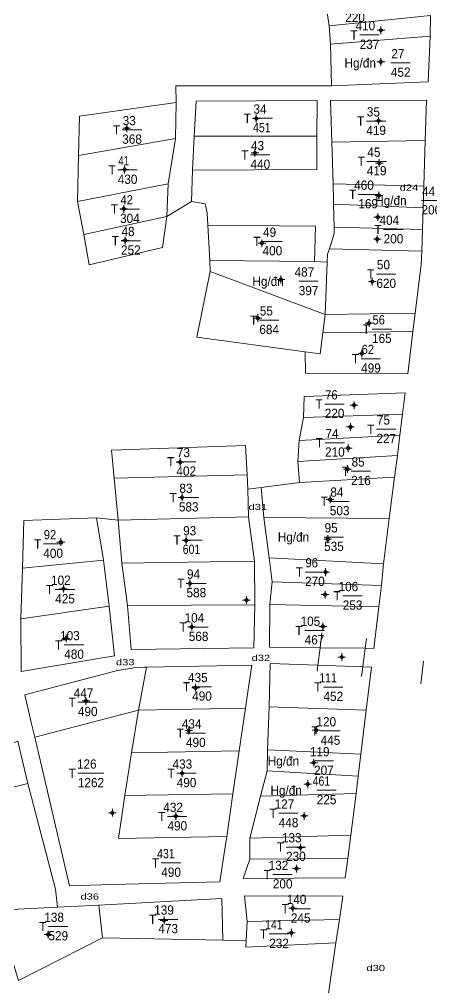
# Model space of a CAD drawing. Header units: metres. Extents: x 399630 to 400794, y 49521 to 50842.
# Drawn here: x 399844 to 399977.5, y 50210.6 to 50524 of the extents above; entities that cross this region are included whole.
import ezdxf
from ezdxf.enums import TextEntityAlignment as Align

# ---------------------------------------------------------------- set-up
doc = ezdxf.new("R2010")
doc.units = ezdxf.units.M
doc.header["$LTSCALE"] = 1.2
for name, color, linetype, lineweight in [('11', 7, 'Continuous', 13), ('15', 7, 'Continuous', 13), ('22', 7, 'Continuous', 13)]:
    doc.layers.add(name, color=color, linetype=linetype, lineweight=lineweight)
doc.layers.add('50', color=7, linetype='Continuous')

msp = doc.modelspace()

# ---------------------------------------------------------------- hatches: boundary and pattern name
at = {"layer": '11'}
for points in [[(399961.285, 50520.447, 1), (399960.985, 50520.447, 1)], [(399961.241, 50510.232, 1), (399960.941, 50510.232, 1)], [(399920.905, 50491.915, 1), (399920.605, 50491.915, 1)], [(399960.44, 50491.193, 1), (399960.14, 50491.193, 1)], [(399878.953, 50488.749, 1), (399878.653, 50488.749, 1)], [(399920.474, 50480.766, 1), (399920.174, 50480.766, 1)], [(399960.74, 50477.483, 1), (399960.44, 50477.483, 1)], [(399878.283, 50475.381, 1), (399877.983, 50475.381, 1)], [(399960.637, 50466.989, 1), (399960.337, 50466.989, 1)], [(399877.991, 50462.666, 1), (399877.691, 50462.666, 1)], [(399960.268, 50459.995, 1), (399959.968, 50459.995, 1)], [(399878.456, 50452.409, 1), (399878.156, 50452.409, 1)], [(399922.732, 50451.546, 1), (399922.432, 50451.546, 1)], [(399960.074, 50452.847, 1), (399959.774, 50452.847, 1)], [(399928.889, 50439.816, 1), (399928.589, 50439.816, 1)], [(399958.475, 50439.128, 1), (399958.175, 50439.128, 1)], [(399921.437, 50427.328, 1), (399921.137, 50427.328, 1)], [(399957.409, 50425.712, 1), (399957.109, 50425.712, 1)], [(399955.1, 50415.853, 1), (399954.8, 50415.853, 1)], [(399952.563, 50399.127, 1), (399952.263, 50399.127, 1)], [(399951.399, 50392.122, 1), (399951.099, 50392.122, 1)], [(399950.665, 50385.223, 1), (399950.365, 50385.223, 1)], [(399896.235, 50380.718, 1), (399895.935, 50380.718, 1)], [(399950.439, 50378.436, 1), (399950.139, 50378.436, 1)], [(399896.862, 50369.271, 1), (399896.562, 50369.271, 1)], [(399944.831, 50368.64, 1), (399944.531, 50368.64, 1)], [(399857.632, 50354.835, 1), (399857.332, 50354.835, 1)], [(399898.211, 50355.376, 1), (399897.911, 50355.376, 1)], [(399944.057, 50355.775, 1), (399943.757, 50355.775, 1)], [(399943.375, 50345.087, 1), (399943.075, 50345.087, 1)], [(399899.44, 50341.422, 1), (399899.14, 50341.422, 1)], [(399858.448, 50339.746, 1), (399858.148, 50339.746, 1)], [(399943.197, 50337.822, 1), (399942.897, 50337.822, 1)], [(399917.714, 50336.031, 1), (399917.414, 50336.031, 1)], [(399899.995, 50327.428, 1), (399899.695, 50327.428, 1)], [(399942.449, 50327.501, 1), (399942.149, 50327.501, 1)], [(399859.339, 50323.681, 1), (399859.039, 50323.681, 1)], [(399948.576, 50317.641, 1), (399948.276, 50317.641, 1)], [(399901.242, 50307.68, 1), (399900.942, 50307.68, 1)], [(399865.759, 50303.433, 1), (399865.459, 50303.433, 1)], [(399899.029, 50293.835, 1), (399898.729, 50293.835, 1)], [(399940.297, 50293.98, 1), (399939.997, 50293.98, 1)], [(399939.5, 50283.437, 1), (399939.2, 50283.437, 1)], [(399896.911, 50279.997, 1), (399896.611, 50279.997, 1)], [(399937.561, 50276.491, 1), (399937.261, 50276.491, 1)], [(399874.318, 50267.23, 1), (399874.018, 50267.23, 1)], [(399894.833, 50266.159, 1), (399894.533, 50266.159, 1)], [(399936.456, 50266.205, 1), (399936.156, 50266.205, 1)], [(399935.241, 50255.943, 1), (399934.941, 50255.943, 1)], [(399933.933, 50249.179, 1), (399933.633, 50249.179, 1)], [(399932.695, 50236.353, 1), (399932.395, 50236.353, 1)], [(399891.031, 50232.415, 1), (399890.731, 50232.415, 1)], [(399932.262, 50228.406, 1), (399931.962, 50228.406, 1)], [(399853.504, 50227.813, 1), (399853.204, 50227.813, 1)]]:
    msp.add_hatch(color=256, dxfattribs=at).paths.add_polyline_path(points)

# ---------------------------------------------------------------- linework, layer by layer
for p, q in [((399960.51, 50520.45), (399959.88, 50520.45)), ((399961.13, 50521.7), (399961.13, 50521.07)), ((399961.13, 50519.82), (399961.13, 50519.2)), ((399962.38, 50520.45), (399961.76, 50520.45)), ((399960.47, 50510.23), (399959.84, 50510.23)), ((399961.09, 50511.48), (399961.09, 50510.86)), ((399962.34, 50510.23), (399961.72, 50510.23)), ((399961.09, 50509.61), (399961.09, 50508.98)), ((399920.13, 50491.92), (399919.51, 50491.92)), ((399920.76, 50493.17), (399920.76, 50492.54)), ((399920.76, 50491.29), (399920.76, 50490.67)), ((399922.01, 50491.92), (399921.38, 50491.92)), ((399960.29, 50492.44), (399960.29, 50491.82)), ((399878.18, 50488.75), (399877.55, 50488.75)), ((399878.8, 50490), (399878.8, 50489.37)), ((399880.05, 50488.75), (399879.43, 50488.75)), ((399959.67, 50491.19), (399959.04, 50491.19)), ((399960.29, 50490.57), (399960.29, 50489.94)), ((399961.54, 50491.19), (399960.92, 50491.19)), ((399878.8, 50488.12), (399878.8, 50487.5)), ((399920.32, 50482.02), (399920.32, 50481.39)), ((399919.7, 50480.77), (399919.07, 50480.77)), ((399920.32, 50480.14), (399920.32, 50479.52)), ((399921.57, 50480.77), (399920.95, 50480.77)), ((399878.13, 50476.63), (399878.13, 50476.01)), ((399959.97, 50477.48), (399959.34, 50477.48)), ((399960.59, 50478.73), (399960.59, 50478.11)), ((399960.59, 50476.86), (399960.59, 50476.23)), ((399961.84, 50477.48), (399961.22, 50477.48)), ((399877.51, 50475.38), (399876.88, 50475.38)), ((399878.13, 50474.76), (399878.13, 50474.13)), ((399879.38, 50475.38), (399878.76, 50475.38)), ((399959.86, 50466.99), (399959.24, 50466.99)), ((399960.49, 50468.24), (399960.49, 50467.61)), ((399960.49, 50466.36), (399960.49, 50465.74)), ((399961.74, 50466.99), (399961.11, 50466.99)), ((399877.84, 50463.92), (399877.84, 50463.29)), ((399877.22, 50462.67), (399876.59, 50462.67)), ((399877.84, 50462.04), (399877.84, 50461.42)), ((399879.09, 50462.67), (399878.47, 50462.67)), ((399959.49, 50460), (399958.87, 50460)), ((399960.12, 50461.25), (399960.12, 50460.62)), ((399961.37, 50460), (399960.74, 50460)), ((399960.12, 50459.37), (399960.12, 50458.75)), ((399959.92, 50454.1), (399959.92, 50453.47)), ((399877.68, 50452.41), (399877.06, 50452.41)), ((399878.31, 50453.66), (399878.31, 50453.03)), ((399878.31, 50451.78), (399878.31, 50451.16)), ((399879.56, 50452.41), (399878.93, 50452.41)), ((399921.96, 50451.55), (399921.33, 50451.55)), ((399922.58, 50452.8), (399922.58, 50452.17)), ((399922.58, 50450.92), (399922.58, 50450.3)), ((399923.83, 50451.55), (399923.21, 50451.55)), ((399959.3, 50452.85), (399958.67, 50452.85)), ((399959.92, 50452.22), (399959.92, 50451.6)), ((399961.17, 50452.85), (399960.55, 50452.85)), ((399928.11, 50439.82), (399927.49, 50439.82)), ((399928.74, 50441.07), (399928.74, 50440.44)), ((399928.74, 50439.19), (399928.74, 50438.57)), ((399929.99, 50439.82), (399929.36, 50439.82)), ((399957.7, 50439.13), (399957.08, 50439.13)), ((399958.33, 50440.38), (399958.33, 50439.75)), ((399958.33, 50438.5), (399958.33, 50437.88)), ((399959.58, 50439.13), (399958.95, 50439.13)), ((399920.66, 50427.33), (399920.04, 50427.33)), ((399921.29, 50428.58), (399921.29, 50427.95)), ((399921.29, 50426.7), (399921.29, 50426.08)), ((399922.54, 50427.33), (399921.91, 50427.33)), ((399956.63, 50425.71), (399956.01, 50425.71)), ((399957.26, 50426.96), (399957.26, 50426.34)), ((399958.51, 50425.71), (399957.88, 50425.71)), ((399957.26, 50425.09), (399957.26, 50424.46)), ((399954.95, 50417.1), (399954.95, 50416.48)), ((399954.33, 50415.85), (399953.7, 50415.85)), ((399954.95, 50415.23), (399954.95, 50414.6)), ((399956.2, 50415.85), (399955.58, 50415.85)), ((399951.79, 50399.13), (399951.16, 50399.13)), ((399952.41, 50400.38), (399952.41, 50399.75)), ((399952.41, 50398.5), (399952.41, 50397.88)), ((399953.66, 50399.13), (399953.04, 50399.13)), ((399950.62, 50392.12), (399950, 50392.12)), ((399951.25, 50393.37), (399951.25, 50392.75)), ((399951.25, 50391.5), (399951.25, 50390.87)), ((399952.5, 50392.12), (399951.87, 50392.12)), ((399949.89, 50385.22), (399949.27, 50385.22)), ((399950.52, 50386.47), (399950.52, 50385.85)), ((399951.77, 50385.22), (399951.14, 50385.22)), ((399896.09, 50381.97), (399896.09, 50381.34)), ((399950.52, 50384.6), (399950.52, 50383.97)), ((399895.46, 50380.72), (399894.84, 50380.72)), ((399896.09, 50380.09), (399896.09, 50379.47)), ((399897.34, 50380.72), (399896.71, 50380.72)), ((399950.29, 50379.69), (399950.29, 50379.06)), ((399949.66, 50378.44), (399949.04, 50378.44)), ((399950.29, 50377.81), (399950.29, 50377.19)), ((399951.54, 50378.44), (399950.91, 50378.44)), ((399896.09, 50369.27), (399895.46, 50369.27)), ((399896.71, 50370.52), (399896.71, 50369.9)), ((399897.96, 50369.27), (399897.34, 50369.27)), ((399944.68, 50369.89), (399944.68, 50369.26)), ((399896.71, 50368.65), (399896.71, 50368.02)), ((399944.06, 50368.64), (399943.43, 50368.64)), ((399944.68, 50368.01), (399944.68, 50367.39)), ((399945.93, 50368.64), (399945.31, 50368.64)), ((399898.06, 50356.63), (399898.06, 50356)), ((399943.91, 50357.02), (399943.91, 50356.4)), ((399856.86, 50354.84), (399856.23, 50354.84)), ((399857.48, 50356.09), (399857.48, 50355.46)), ((399857.48, 50354.21), (399857.48, 50353.59)), ((399858.73, 50354.84), (399858.11, 50354.84)), ((399897.44, 50355.38), (399896.81, 50355.38)), ((399898.06, 50354.75), (399898.06, 50354.13)), ((399899.31, 50355.38), (399898.69, 50355.38)), ((399943.28, 50355.77), (399942.66, 50355.77)), ((399943.91, 50355.15), (399943.91, 50354.52)), ((399945.16, 50355.77), (399944.53, 50355.77)), ((399942.6, 50345.09), (399941.97, 50345.09)), ((399943.22, 50346.34), (399943.22, 50345.71)), ((399943.22, 50344.46), (399943.22, 50343.84)), ((399944.47, 50345.09), (399943.85, 50345.09)), ((399858.3, 50341), (399858.3, 50340.37)), ((399898.67, 50341.42), (399898.04, 50341.42)), ((399899.29, 50342.67), (399899.29, 50342.05)), ((399900.54, 50341.42), (399899.92, 50341.42)), ((399857.67, 50339.75), (399857.05, 50339.75)), ((399858.3, 50339.12), (399858.3, 50338.5)), ((399859.55, 50339.75), (399858.92, 50339.75)), ((399899.29, 50340.8), (399899.29, 50340.17)), ((399942.42, 50337.82), (399941.8, 50337.82)), ((399943.05, 50339.07), (399943.05, 50338.45)), ((399944.3, 50337.82), (399943.67, 50337.82)), ((399916.94, 50336.03), (399916.31, 50336.03)), ((399917.56, 50337.28), (399917.56, 50336.66)), ((399917.56, 50335.41), (399917.56, 50334.78)), ((399918.81, 50336.03), (399918.19, 50336.03)), ((399943.05, 50337.2), (399943.05, 50336.57)), ((399899.85, 50328.68), (399899.85, 50328.05)), ((399942.3, 50328.75), (399942.3, 50328.13)), ((399899.22, 50327.43), (399898.6, 50327.43)), ((399899.85, 50326.8), (399899.85, 50326.18)), ((399901.1, 50327.43), (399900.47, 50327.43)), ((399941.67, 50327.5), (399941.05, 50327.5)), ((399942.3, 50326.88), (399942.3, 50326.25)), ((399943.55, 50327.5), (399942.92, 50327.5)), ((399858.56, 50323.68), (399857.94, 50323.68)), ((399859.19, 50324.93), (399859.19, 50324.31)), ((399859.19, 50323.06), (399859.19, 50322.43)), ((399860.44, 50323.68), (399859.81, 50323.68)), ((399947.8, 50317.64), (399947.18, 50317.64)), ((399948.43, 50318.89), (399948.43, 50318.27)), ((399948.43, 50317.02), (399948.43, 50316.39)), ((399949.68, 50317.64), (399949.05, 50317.64)), ((399900.47, 50307.68), (399899.84, 50307.68)), ((399901.09, 50308.93), (399901.09, 50308.3)), ((399901.09, 50307.05), (399901.09, 50306.43)), ((399902.34, 50307.68), (399901.72, 50307.68)), ((399864.98, 50303.43), (399864.36, 50303.43)), ((399865.61, 50304.68), (399865.61, 50304.06)), ((399866.86, 50303.43), (399866.23, 50303.43)), ((399865.61, 50302.81), (399865.61, 50302.18)), ((399898.88, 50295.08), (399898.88, 50294.46)), ((399939.52, 50293.98), (399938.9, 50293.98)), ((399940.15, 50295.23), (399940.15, 50294.6)), ((399941.4, 50293.98), (399940.77, 50293.98)), ((399898.25, 50293.83), (399897.63, 50293.83)), ((399898.88, 50293.21), (399898.88, 50292.58)), ((399900.13, 50293.83), (399899.5, 50293.83)), ((399940.15, 50293.35), (399940.15, 50292.73)), ((399939.35, 50284.69), (399939.35, 50284.06)), ((399938.73, 50283.44), (399938.1, 50283.44)), ((399939.35, 50282.81), (399939.35, 50282.19)), ((399940.6, 50283.44), (399939.98, 50283.44)), ((399896.14, 50280), (399895.51, 50280)), ((399896.76, 50281.25), (399896.76, 50280.62)), ((399896.76, 50279.37), (399896.76, 50278.75)), ((399898.01, 50280), (399897.39, 50280)), ((399936.79, 50276.49), (399936.16, 50276.49)), ((399937.41, 50277.74), (399937.41, 50277.12)), ((399937.41, 50275.87), (399937.41, 50275.24)), ((399938.66, 50276.49), (399938.04, 50276.49)), ((399873.54, 50267.23), (399872.92, 50267.23)), ((399874.17, 50268.48), (399874.17, 50267.85)), ((399874.17, 50266.6), (399874.17, 50265.98)), ((399875.42, 50267.23), (399874.79, 50267.23)), ((399894.06, 50266.16), (399893.43, 50266.16)), ((399894.68, 50267.41), (399894.68, 50266.78)), ((399895.93, 50266.16), (399895.31, 50266.16)), ((399935.68, 50266.2), (399935.06, 50266.2)), ((399936.31, 50267.45), (399936.31, 50266.83)), ((399937.56, 50266.2), (399936.93, 50266.2)), ((399894.68, 50265.53), (399894.68, 50264.91)), ((399936.31, 50265.58), (399936.31, 50264.95)), ((399935.09, 50257.19), (399935.09, 50256.57)), ((399934.47, 50255.94), (399933.84, 50255.94)), ((399935.09, 50255.32), (399935.09, 50254.69)), ((399936.34, 50255.94), (399935.72, 50255.94)), ((399933.78, 50250.43), (399933.78, 50249.8)), ((399933.16, 50249.18), (399932.53, 50249.18)), ((399933.78, 50248.55), (399933.78, 50247.93)), ((399935.03, 50249.18), (399934.41, 50249.18)), ((399932.55, 50237.6), (399932.55, 50236.98)), ((399931.92, 50236.35), (399931.3, 50236.35)), ((399932.55, 50235.73), (399932.55, 50235.1)), ((399933.8, 50236.35), (399933.17, 50236.35)), ((399890.26, 50232.41), (399889.63, 50232.41)), ((399890.88, 50233.66), (399890.88, 50233.04)), ((399890.88, 50231.79), (399890.88, 50231.16)), ((399892.13, 50232.41), (399891.51, 50232.41)), ((399853.35, 50229.06), (399853.35, 50228.44)), ((399931.49, 50228.41), (399930.86, 50228.41)), ((399932.11, 50229.66), (399932.11, 50229.03)), ((399933.36, 50228.41), (399932.74, 50228.41)), ((399852.73, 50227.81), (399852.1, 50227.81)), ((399853.35, 50227.19), (399853.35, 50226.56)), ((399854.6, 50227.81), (399853.98, 50227.81)), ((399932.11, 50227.78), (399932.11, 50227.16))]:
    msp.add_line(p, q, dxfattribs=at)
for points in [[(399961.13, 50521.07), (399960.51, 50520.45), (399961.13, 50519.82), (399961.76, 50520.45)], [(399961.09, 50510.86), (399960.47, 50510.23), (399961.09, 50509.61), (399961.72, 50510.23)], [(399920.76, 50492.54), (399920.13, 50491.92), (399920.76, 50491.29), (399921.38, 50491.92)], [(399960.29, 50491.82), (399959.67, 50491.19), (399960.29, 50490.57), (399960.92, 50491.19)], [(399878.8, 50489.37), (399878.18, 50488.75), (399878.8, 50488.12), (399879.43, 50488.75)], [(399920.32, 50481.39), (399919.7, 50480.77), (399920.32, 50480.14), (399920.95, 50480.77)], [(399878.13, 50476.01), (399877.51, 50475.38), (399878.13, 50474.76), (399878.76, 50475.38)], [(399960.59, 50478.11), (399959.97, 50477.48), (399960.59, 50476.86), (399961.22, 50477.48)], [(399960.49, 50467.61), (399959.86, 50466.99), (399960.49, 50466.36), (399961.11, 50466.99)], [(399877.84, 50463.29), (399877.22, 50462.67), (399877.84, 50462.04), (399878.47, 50462.67)], [(399960.12, 50460.62), (399959.49, 50460), (399960.12, 50459.37), (399960.74, 50460)], [(399878.31, 50453.03), (399877.68, 50452.41), (399878.31, 50451.78), (399878.93, 50452.41)], [(399922.58, 50452.17), (399921.96, 50451.55), (399922.58, 50450.92), (399923.21, 50451.55)], [(399959.92, 50453.47), (399959.3, 50452.85), (399959.92, 50452.22), (399960.55, 50452.85)], [(399928.74, 50440.44), (399928.11, 50439.82), (399928.74, 50439.19), (399929.36, 50439.82)], [(399958.33, 50439.75), (399957.7, 50439.13), (399958.33, 50438.5), (399958.95, 50439.13)], [(399921.29, 50427.95), (399920.66, 50427.33), (399921.29, 50426.7), (399921.91, 50427.33)], [(399957.26, 50426.34), (399956.63, 50425.71), (399957.26, 50425.09), (399957.88, 50425.71)], [(399954.95, 50416.48), (399954.33, 50415.85), (399954.95, 50415.23), (399955.58, 50415.85)], [(399952.41, 50399.75), (399951.79, 50399.13), (399952.41, 50398.5), (399953.04, 50399.13)], [(399951.25, 50392.75), (399950.62, 50392.12), (399951.25, 50391.5), (399951.87, 50392.12)], [(399950.52, 50385.85), (399949.89, 50385.22), (399950.52, 50384.6), (399951.14, 50385.22)], [(399896.09, 50381.34), (399895.46, 50380.72), (399896.09, 50380.09), (399896.71, 50380.72)], [(399950.29, 50379.06), (399949.66, 50378.44), (399950.29, 50377.81), (399950.91, 50378.44)], [(399896.71, 50369.9), (399896.09, 50369.27), (399896.71, 50368.65), (399897.34, 50369.27)], [(399944.68, 50369.26), (399944.06, 50368.64), (399944.68, 50368.01), (399945.31, 50368.64)], [(399857.48, 50355.46), (399856.86, 50354.84), (399857.48, 50354.21), (399858.11, 50354.84)], [(399898.06, 50356), (399897.44, 50355.38), (399898.06, 50354.75), (399898.69, 50355.38)], [(399943.91, 50356.4), (399943.28, 50355.77), (399943.91, 50355.15), (399944.53, 50355.77)], [(399943.22, 50345.71), (399942.6, 50345.09), (399943.22, 50344.46), (399943.85, 50345.09)], [(399899.29, 50342.05), (399898.67, 50341.42), (399899.29, 50340.8), (399899.92, 50341.42)], [(399858.3, 50340.37), (399857.67, 50339.75), (399858.3, 50339.12), (399858.92, 50339.75)], [(399943.05, 50338.45), (399942.42, 50337.82), (399943.05, 50337.2), (399943.67, 50337.82)], [(399917.56, 50336.66), (399916.94, 50336.03), (399917.56, 50335.41), (399918.19, 50336.03)], [(399899.85, 50328.05), (399899.22, 50327.43), (399899.85, 50326.8), (399900.47, 50327.43)], [(399942.3, 50328.13), (399941.67, 50327.5), (399942.3, 50326.88), (399942.92, 50327.5)], [(399859.19, 50324.31), (399858.56, 50323.68), (399859.19, 50323.06), (399859.81, 50323.68)], [(399948.43, 50318.27), (399947.8, 50317.64), (399948.43, 50317.02), (399949.05, 50317.64)], [(399901.09, 50308.3), (399900.47, 50307.68), (399901.09, 50307.05), (399901.72, 50307.68)], [(399865.61, 50304.06), (399864.98, 50303.43), (399865.61, 50302.81), (399866.23, 50303.43)], [(399898.88, 50294.46), (399898.25, 50293.83), (399898.88, 50293.21), (399899.5, 50293.83)], [(399940.15, 50294.6), (399939.52, 50293.98), (399940.15, 50293.35), (399940.77, 50293.98)], [(399939.35, 50284.06), (399938.73, 50283.44), (399939.35, 50282.81), (399939.98, 50283.44)], [(399896.76, 50280.62), (399896.14, 50280), (399896.76, 50279.37), (399897.39, 50280)], [(399937.41, 50277.12), (399936.79, 50276.49), (399937.41, 50275.87), (399938.04, 50276.49)], [(399874.17, 50267.85), (399873.54, 50267.23), (399874.17, 50266.6), (399874.79, 50267.23)], [(399894.68, 50266.78), (399894.06, 50266.16), (399894.68, 50265.53), (399895.31, 50266.16)], [(399936.31, 50266.83), (399935.68, 50266.2), (399936.31, 50265.58), (399936.93, 50266.2)], [(399935.09, 50256.57), (399934.47, 50255.94), (399935.09, 50255.32), (399935.72, 50255.94)], [(399933.78, 50249.8), (399933.16, 50249.18), (399933.78, 50248.55), (399934.41, 50249.18)], [(399932.55, 50236.98), (399931.92, 50236.35), (399932.55, 50235.73), (399933.17, 50236.35)], [(399890.88, 50233.04), (399890.26, 50232.41), (399890.88, 50231.79), (399891.51, 50232.41)], [(399853.35, 50228.44), (399852.73, 50227.81), (399853.35, 50227.19), (399853.98, 50227.81)], [(399932.11, 50229.03), (399931.49, 50228.41), (399932.11, 50227.78), (399932.74, 50228.41)]]:
    msp.add_lwpolyline(points, close=True, dxfattribs=at)
for centre in [(399961.135, 50520.447), (399961.091, 50510.232), (399920.755, 50491.915), (399960.29, 50491.193), (399878.803, 50488.749), (399920.324, 50480.766), (399960.59, 50477.483), (399878.133, 50475.381), (399960.487, 50466.989), (399877.841, 50462.666), (399960.118, 50459.995), (399878.306, 50452.409), (399922.582, 50451.546), (399959.924, 50452.847), (399928.739, 50439.816), (399958.325, 50439.128), (399921.287, 50427.328), (399957.259, 50425.712), (399954.95, 50415.853), (399952.413, 50399.127), (399951.249, 50392.122), (399950.515, 50385.223), (399896.085, 50380.718), (399950.289, 50378.436), (399896.712, 50369.271), (399944.681, 50368.64), (399857.482, 50354.835), (399898.061, 50355.376), (399943.907, 50355.775), (399943.225, 50345.087), (399899.29, 50341.422), (399858.298, 50339.746), (399943.047, 50337.822), (399917.564, 50336.031), (399899.845, 50327.428), (399942.299, 50327.501), (399859.189, 50323.681), (399948.426, 50317.641), (399901.092, 50307.68), (399865.609, 50303.433), (399898.879, 50293.835), (399940.147, 50293.98), (399939.35, 50283.437), (399896.761, 50279.997), (399937.411, 50276.491), (399874.168, 50267.23), (399894.683, 50266.159), (399936.306, 50266.205), (399935.091, 50255.943), (399933.783, 50249.179), (399932.545, 50236.353), (399890.881, 50232.415), (399932.112, 50228.406), (399853.354, 50227.813)]:
    msp.add_circle(centre, 0.15, dxfattribs=at)
at = {"layer": '15'}
for p, q in [((399954.24, 50518.95), (399960.54, 50518.95)), ((399964.33, 50509.9), (399970.63, 50509.9)), ((399919.7, 50491.98), (399926, 50491.98)), ((399877.36, 50488.24), (399883.66, 50488.24)), ((399956.4, 50491.08), (399962.7, 50491.08)), ((399918.9, 50480.13), (399925.2, 50480.13)), ((399956.57, 50478.03), (399962.87, 50478.03)), ((399875.91, 50475.26), (399882.21, 50475.26)), ((399953.8, 50467.34), (399960.1, 50467.34)), ((399974.27, 50465.36), (399980.57, 50465.36)), ((399876.65, 50462.6), (399882.95, 50462.6)), ((399962, 50456), (399968.3, 50456)), ((399876.97, 50452.36), (399883.27, 50452.36)), ((399922.79, 50452.12), (399929.09, 50452.12)), ((399959.66, 50441.59), (399965.96, 50441.59)), ((399934.51, 50439.23), (399940.81, 50439.23)), ((399921.75, 50426.65), (399928.05, 50426.65)), ((399958.24, 50423.76), (399964.54, 50423.76)), ((399954.71, 50414.18), (399961.01, 50414.18)), ((399942.93, 50399.49), (399949.23, 50399.49)), ((399959.66, 50391.36), (399965.96, 50391.36)), ((399943.03, 50386.98), (399949.33, 50386.98)), ((399894.9, 50380.82), (399901.2, 50380.82)), ((399951.46, 50377.77), (399957.76, 50377.77)), ((399895.71, 50369.24), (399902.01, 50369.24)), ((399944.58, 50368.01), (399950.88, 50368.01)), ((399851.81, 50354.22), (399858.11, 50354.22)), ((399896.94, 50355.5), (399903.24, 50355.5)), ((399942.72, 50356.46), (399949.02, 50356.46)), ((399936.55, 50345.14), (399942.85, 50345.14)), ((399898.18, 50341.47), (399904.48, 50341.47)), ((399855.66, 50339.49), (399861.96, 50339.49)), ((399948.75, 50337.45), (399955.05, 50337.45)), ((399898.9, 50327.32), (399905.2, 50327.32)), ((399936.43, 50326.22), (399942.73, 50326.22)), ((399858.58, 50321.55), (399864.88, 50321.55)), ((399900, 50308), (399906.3, 50308)), ((399942.51, 50307.9), (399948.81, 50307.9)), ((399863, 50303), (399869.3, 50303)), ((399898, 50293), (399904.3, 50293)), ((399941.59, 50293.71), (399947.89, 50293.71)), ((399939.47, 50283.99), (399945.77, 50283.99)), ((399863, 50280), (399871.4, 50280)), ((399895, 50280), (399901.3, 50280)), ((399940.35, 50274.5), (399946.65, 50274.5)), ((399892, 50266), (399898.3, 50266)), ((399928.03, 50267.05), (399934.33, 50267.05)), ((399930.4, 50256.13), (399936.7, 50256.13)), ((399890, 50251), (399896.3, 50251)), ((399926.12, 50247.23), (399932.42, 50247.23)), ((399931.96, 50236.18), (399938.26, 50236.18)), ((399889.05, 50232.74), (399895.35, 50232.74)), ((399853.47, 50230.42), (399859.77, 50230.42)), ((399924.96, 50228), (399931.26, 50228))]:
    msp.add_line(p, q, dxfattribs=at)
at = {"layer": '22'}
for p, q in [((399944.39, 50521.95), (399977.21, 50525.2)), ((399977.21, 50525.2), (399977.04, 50518.53)), ((399944.39, 50521.95), (399944.81, 50515.97)), ((399944.81, 50515.97), (399977.04, 50518.53)), ((399944.81, 50515.97), (399945.12, 50502.49)), ((399863.48, 50492.69), (399894.84, 50497.08)), ((399863.22, 50479.95), (399894.6, 50485.42)), ((399900.62, 50486.22), (399900.16, 50475.23)), ((399900.62, 50486.22), (399940.41, 50486.22)), ((399945.25, 50484.24), (399975.49, 50484.8)), ((399945.69, 50470.75), (399945.25, 50484.24)), ((399900.16, 50475.23), (399899.73, 50465.01)), ((399862.92, 50465.1), (399892.18, 50470.78)), ((399945.69, 50470.75), (399945.78, 50465.75)), ((399945.69, 50470.75), (399975.01, 50470)), ((399864.92, 50454.42), (399862.92, 50465.1)), ((399899.73, 50465.01), (399891.84, 50460.17)), ((399945.81, 50464.2), (399945.78, 50465.75)), ((399945.81, 50464.2), (399974.78, 50463)), ((399945.94, 50456.73), (399945.81, 50464.2)), ((399864.92, 50454.42), (399891.84, 50460.17)), ((399944.42, 50449.78), (399945.98, 50454.72)), ((399945.98, 50454.72), (399945.94, 50456.73)), ((399945.94, 50456.73), (399974.55, 50456)), ((399905.67, 50445.94), (399905.85, 50442.42)), ((399939.6, 50445.61), (399943.74, 50445.42)), ((399972.19, 50428.91), (399943.08, 50428.47)), ((399942.31, 50422.52), (399943.08, 50428.47)), ((399942.31, 50422.52), (399971.44, 50422.95)), ((399936.08, 50395.2), (399968.13, 50396.2)), ((399934.63, 50387.71), (399967.27, 50389.46)), ((399934.17, 50380.86), (399966.43, 50382.86)), ((399934.8, 50374.07), (399965.53, 50375.83)), ((399923.23, 50362.75), (399922.3, 50372.48)), ((399918.29, 50362.98), (399876.04, 50361.88)), ((399868.98, 50362.65), (399876.04, 50361.88)), ((399923.23, 50362.75), (399963.83, 50362.5)), ((399871.24, 50349.02), (399845.04, 50346.44)), ((399877.26, 50348.03), (399920.17, 50348.67)), ((399925.87, 50341.95), (399924.94, 50349.71)), ((399961.95, 50347.76), (399961.29, 50340.77)), ((399925.15, 50334.68), (399925.87, 50341.95)), ((399925.87, 50341.95), (399961.29, 50340.77)), ((399961.29, 50340.77), (399960.47, 50333.86)), ((399925.15, 50334.68), (399960.47, 50333.86)), ((399844.5, 50329.97), (399873.13, 50334.12)), ((399960.47, 50333.86), (399958.82, 50320.43)), ((399974.95, 50316.34), (399974.04, 50308.93)), ((399885.23, 50314.33), (399884.37, 50314.31)), ((399845.84, 50305.35), (399848.03, 50295.99)), ((399849.03, 50291.72), (399882.59, 50300.42)), ((399924.88, 50301.52), (399924.38, 50287.62)), ((399924.88, 50301.52), (399956.36, 50300.46)), ((399954.62, 50286.15), (399924.38, 50287.62)), ((399880.39, 50286.59), (399878.18, 50272.77)), ((399880.39, 50286.59), (399915.24, 50287.25)), ((399924.28, 50280.81), (399953.76, 50279.13)), ((399913.21, 50273.4), (399878.18, 50272.77)), ((399922.17, 50272.62), (399953.06, 50273.42)), ((399911.17, 50259.55), (399910.67, 50256.17)), ((399918.68, 50259.06), (399951.42, 50259.98)), ((399951.42, 50259.98), (399950.41, 50252.39)), ((399918.71, 50252.25), (399918.68, 50259.06)), ((399910.67, 50256.17), (399909.01, 50244.91)), ((399950.41, 50252.39), (399918.71, 50252.25)), ((399950.41, 50252.39), (399949.56, 50246.17)), ((399909.01, 50244.91), (399874.02, 50243.98)), ((399856.42, 50236.73), (399836.73, 50235.66)), ((399856.42, 50236.73), (399869.8, 50237.28)), ((399917.81, 50232.05), (399917.47, 50225.87)), ((399917.81, 50232.05), (399947.65, 50232.68))]:
    msp.add_line(p, q, dxfattribs=at)
for points in [[(399944.39, 50521.95), (399943.36, 50528.25), (399942.86, 50535.44), (399942.08, 50541.32)], [(399945.12, 50502.49), (399976.46, 50503.75), (399977.04, 50518.53)], [(399945.12, 50502.49), (399894.72, 50502.53), (399894.84, 50497.08)], [(399940.41, 50486.22), (399940.47, 50497.74), (399901.29, 50497.54), (399900.62, 50486.22)], [(399945.25, 50484.24), (399944.81, 50497.72), (399975.92, 50497.89)], [(399975.92, 50497.89), (399975.49, 50484.8), (399975.01, 50470), (399974.78, 50463), (399974.55, 50456), (399974.32, 50449.01)], [(399894.84, 50497.08), (399894.6, 50485.42), (399892.18, 50470.78), (399891.84, 50460.17)], [(399862.92, 50465.1), (399863.22, 50479.95), (399863.48, 50492.69)], [(399900.16, 50475.23), (399940.35, 50475.43), (399940.41, 50486.22)], [(399899.73, 50465.01), (399904.24, 50464.27), (399904.9, 50461.42), (399905.1, 50457.43)], [(399891.84, 50460.17), (399890.34, 50450.18), (399866.63, 50444.56), (399864.92, 50454.42)], [(399905.1, 50457.43), (399905.67, 50445.94), (399939.6, 50445.61)], [(399905.1, 50457.43), (399939.95, 50457.1), (399939.6, 50445.61)], [(399944.42, 50449.78), (399943.84, 50447.96), (399943.74, 50445.42)], [(399944.42, 50449.78), (399974.32, 50449.01), (399974.47, 50449.01)], [(399974.32, 50449.01), (399974.18, 50444.67), (399972.19, 50428.91)], [(399943.74, 50445.42), (399943.08, 50428.47), (399905.85, 50442.42)], [(399936.62, 50416.44), (399901.54, 50421.11), (399905.85, 50442.42)], [(399972.19, 50428.91), (399971.44, 50422.95), (399969.8, 50409.32)], [(399936.62, 50416.44), (399941.42, 50415.74), (399942.31, 50422.52)], [(399969.8, 50409.32), (399936.65, 50409.54), (399936.62, 50416.44)], [(399936.08, 50395.2), (399936.23, 50401.95), (399969.01, 50403.1)], [(399969.01, 50403.1), (399968.13, 50396.2), (399967.27, 50389.46), (399966.43, 50382.86), (399965.53, 50375.83), (399963.83, 50362.5), (399961.95, 50347.76)], [(399917.98, 50371.93), (399922.3, 50372.48), (399934.8, 50374.07), (399934.17, 50380.86), (399934.63, 50387.71), (399936.08, 50395.2)], [(399874.75, 50375.53), (399873.89, 50384.59), (399917.23, 50386.1), (399917.82, 50376.61)], [(399844.5, 50329.97), (399845.04, 50346.44), (399845.54, 50361.85)], [(399873.13, 50334.12), (399871.24, 50349.02), (399868.98, 50362.65), (399845.54, 50361.85)], [(399961.95, 50347.76), (399924.94, 50349.71), (399923.23, 50362.75)], [(399941.42, 50320.63), (399925.08, 50320.82), (399925.15, 50334.68)], [(399844.5, 50329.97), (399844.61, 50312.97), (399874.89, 50318.04), (399873.13, 50334.12)], [(399920.32, 50334.53), (399920, 50320.63), (399880.27, 50320.11), (399879.06, 50334.27)], [(399942.01, 50325.42), (399941.42, 50320.63), (399940.73, 50314.99), (399940.49, 50313.05)], [(399956.4, 50323.65), (399956.01, 50320.46), (399955.27, 50314.49), (399954.88, 50311.28)], [(399958.82, 50320.43), (399956.01, 50320.46), (399941.42, 50320.63)], [(399845.84, 50305.35), (399875.84, 50313.29), (399881.73, 50314.26), (399884.37, 50314.31)], [(399880.39, 50286.59), (399882.59, 50300.42), (399885.23, 50314.33)], [(399885.23, 50314.33), (399919.32, 50314.95), (399918.17, 50307.13)], [(399940.73, 50314.99), (399925.27, 50315.52), (399924.88, 50301.52)], [(399958.06, 50314.39), (399955.27, 50314.49), (399940.73, 50314.99)], [(399958.06, 50314.39), (399956.36, 50300.46), (399954.62, 50286.15), (399953.76, 50279.13), (399953.06, 50273.42), (399951.42, 50259.98)], [(399918.17, 50307.13), (399917.28, 50301.1), (399882.59, 50300.42)], [(399917.28, 50301.1), (399915.24, 50287.25), (399913.21, 50273.4), (399911.17, 50259.55)], [(399874.02, 50243.98), (399860.3, 50243.62), (399849.03, 50291.72), (399848.03, 50295.99)], [(399846.74, 50276.74), (399843.59, 50290.42), (399816.33, 50280.02)], [(399924.38, 50287.62), (399924.28, 50280.81), (399922.17, 50272.62), (399918.68, 50259.06)], [(399816.33, 50280.02), (399821.21, 50270.32), (399846.74, 50276.74)], [(399856.42, 50236.73), (399855.79, 50242.5), (399846.74, 50276.74)], [(399878.18, 50272.77), (399876.18, 50258.91), (399911.17, 50259.55)], [(399918.71, 50252.25), (399916.53, 50245.99), (399949.56, 50246.17)], [(399909.93, 50226.01), (399909.64, 50239.47), (399869.8, 50237.28)], [(399948.75, 50240.21), (399916.94, 50240.31), (399917.81, 50232.05)], [(399948.75, 50240.21), (399947.65, 50232.68), (399946.54, 50225.1), (399942.41, 50196.88)], [(399871, 50226.73), (399843.75, 50212.96), (399836.73, 50235.66)], [(399869.8, 50237.28), (399871, 50226.73), (399909.93, 50226.01), (399917.47, 50225.87)], [(399917.47, 50225.87), (399917.35, 50223.76), (399946.54, 50225.1), (399946.67, 50225.11)]]:
    msp.add_lwpolyline(points, dxfattribs=at)
msp.add_lwpolyline([(399879.06, 50334.27), (399877.26, 50348.03), (399876.04, 50361.88), (399874.75, 50375.53), (399917.82, 50376.61), (399917.98, 50371.93), (399918.29, 50362.98), (399920.17, 50348.67), (399920.32, 50334.53)], close=True, dxfattribs=at)

# ---------------------------------------------------------------- texts
at = {"layer": '15'}
for s, width, p in [('220', 0.95, (399949.57, 50523.14)), ('410', 0.95, (399952.89, 50520.45)), ('T', 0.95, (399951.24, 50517.45)), ('237', 0.95, (399954.24, 50514.45)), ('27', 0.95, (399964.48, 50511.4)), ('Hg/đn', 0.95, (399949.33, 50508.4)), ('452', 0.95, (399964.33, 50505.4)), ('34', 0.95, (399919.85, 50493.48)), ('35', 0.95, (399956.55, 50492.58)), ('33', 0.95, (399877.51, 50489.74)), ('T', 0.95, (399916.7, 50490.48)), ('T', 0.95, (399953.4, 50489.58)), ('T', 0.95, (399874.36, 50486.74)), ('451', 0.85, (399919.7, 50487.48)), ('419', 0.95, (399956.4, 50486.58)), ('368', 0.95, (399877.36, 50483.74)), ('43', 0.95, (399919.05, 50481.63)), ('45', 0.95, (399956.72, 50479.53)), ('41', 0.8, (399876.06, 50476.76)), ('T', 0.95, (399915.9, 50478.63)), ('T', 0.95, (399953.57, 50476.53)), ('T', 0.95, (399872.91, 50473.76)), ('440', 0.95, (399918.9, 50475.63)), ('419', 0.95, (399956.57, 50473.53)), ('430', 0.95, (399875.91, 50470.76)), ('460', 0.95, (399952.45, 50468.84)), ('44', 0.95, (399974.42, 50466.86)), ('42', 0.9, (399876.8, 50464.1)), ('T', 0.95, (399950.8, 50465.84)), ('Hg/đn', 0.95, (399959.27, 50463.86)), ('T', 0.95, (399873.65, 50461.1)), ('169', 0.95, (399953.8, 50462.84)), ('200', 0.95, (399974.27, 50460.86)), ('304', 0.95, (399876.65, 50458.1)), ('404', 0.95, (399960.65, 50457.5)), ('48', 0.95, (399877.12, 50453.86)), ('T', 0.95, (399959, 50454.5)), ('T', 0.95, (399873.97, 50450.86)), ('49', 0.95, (399922.94, 50453.62)), ('200', 0.95, (399962, 50451.5)), ('252', 0.95, (399876.97, 50447.86)), ('T', 0.95, (399919.79, 50450.62)), ('400', 0.95, (399922.79, 50447.62)), ('50', 0.95, (399959.81, 50443.09)), ('487', 0.95, (399933.16, 50440.73)), ('T', 0.95, (399956.66, 50440.09)), ('Hg/đn', 0.95, (399919.51, 50437.73)), ('620', 0.95, (399959.66, 50437.09)), ('397', 0.95, (399934.51, 50434.73)), ('55', 0.95, (399921.9, 50428.15)), ('T', 0.95, (399918.75, 50425.15)), ('56', 0.9, (399958.39, 50425.26)), ('684', 0.95, (399921.75, 50422.15)), ('T', 0.95, (399955.24, 50422.26)), ('165', 0.95, (399958.24, 50419.26)), ('62', 0.9, (399954.86, 50415.68)), ('T', 0.95, (399951.71, 50412.68)), ('499', 0.95, (399954.71, 50409.68)), ('76', 0.9, (399943.08, 50400.99)), ('T', 0.95, (399939.93, 50397.99)), ('220', 0.95, (399942.93, 50394.99)), ('75', 0.95, (399959.81, 50392.86)), ('74', 0.95, (399943.18, 50388.48)), ('T', 0.95, (399956.66, 50389.86)), ('T', 0.95, (399940.03, 50385.48)), ('227', 0.95, (399959.66, 50386.86)), ('73', 0.95, (399895.05, 50382.32)), ('210', 0.95, (399943.03, 50382.48)), ('T', 0.95, (399891.9, 50379.32)), ('85', 0.95, (399951.61, 50379.27)), ('402', 0.95, (399894.9, 50376.32)), ('T', 0.95, (399948.46, 50376.27)), ('216', 0.95, (399951.46, 50373.27)), ('83', 0.95, (399895.86, 50370.74)), ('84', 0.95, (399944.73, 50369.51)), ('T', 0.95, (399892.71, 50367.74)), ('T', 0.95, (399941.58, 50366.51)), ('583', 0.95, (399895.71, 50364.74)), ('503', 0.95, (399944.58, 50363.51)), ('93', 0.95, (399897.09, 50357)), ('95', 0.95, (399942.87, 50357.96)), ('92', 0.9, (399851.96, 50355.72)), ('T', 0.95, (399893.94, 50354)), ('Hg/đn', 0.95, (399927.72, 50354.96)), ('T', 0.95, (399848.81, 50352.72)), ('601', 0.85, (399896.94, 50351)), ('535', 0.95, (399942.72, 50351.96)), ('400', 0.95, (399851.81, 50349.72)), ('96', 0.9, (399936.7, 50346.64)), ('102', 0.95, (399854.31, 50340.99)), ('94', 0.95, (399898.33, 50342.97)), ('T', 0.95, (399933.55, 50343.64)), ('T', 0.95, (399852.66, 50337.99)), ('T', 0.95, (399895.18, 50339.97)), ('270', 0.95, (399936.55, 50340.64)), ('106', 0.95, (399947.4, 50338.95)), ('425', 0.95, (399855.66, 50334.99)), ('588', 0.95, (399898.18, 50336.97)), ('T', 0.95, (399945.75, 50335.95)), ('253', 0.95, (399948.75, 50332.95)), ('104', 0.95, (399897.55, 50328.82)), ('T', 0.95, (399895.9, 50325.82)), ('105', 0.95, (399935.09, 50327.72)), ('103', 0.95, (399857.23, 50323.05)), ('568', 0.95, (399898.9, 50322.82)), ('T', 0.95, (399933.43, 50324.72)), ('T', 0.95, (399855.58, 50320.05)), ('467', 0.95, (399936.43, 50321.72)), ('480', 0.95, (399858.58, 50317.05)), ('435', 0.95, (399898.65, 50309.5)), ('111', 0.85, (399941.16, 50309.4)), ('447', 0.95, (399861.65, 50304.5)), ('T', 0.95, (399897, 50306.5)), ('490', 0.95, (399900, 50303.5)), ('T', 0.95, (399939.51, 50306.4)), ('452', 0.95, (399942.51, 50303.4)), ('T', 0.95, (399860, 50301.5)), ('490', 0.95, (399863, 50298.5)), ('434', 0.95, (399896.65, 50294.5)), ('120', 0.95, (399940.24, 50295.21)), ('T', 0.95, (399895, 50291.5)), ('T', 0.95, (399938.59, 50292.21)), ('490', 0.95, (399898, 50288.5)), ('445', 0.95, (399941.59, 50289.21)), ('119', 0.95, (399938.12, 50285.49)), ('126', 0.95, (399862.7, 50281.5)), ('433', 0.95, (399893.65, 50281.5)), ('Hg/đn', 0.95, (399924.47, 50282.49)), ('T', 0.95, (399860, 50278.5)), ('T', 0.95, (399892, 50278.5)), ('207', 0.95, (399939.47, 50279.49)), ('1262', 0.95, (399863, 50275.5)), ('490', 0.95, (399895, 50275.5)), ('461', 0.85, (399939, 50276)), ('Hg/đn', 0.95, (399925.35, 50273)), ('225', 0.95, (399940.35, 50270)), ('432', 0.95, (399890.65, 50267.5)), ('127', 0.95, (399926.68, 50268.55)), ('T', 0.95, (399889, 50264.5)), ('T', 0.95, (399925.03, 50265.55)), ('490', 0.95, (399892, 50261.5)), ('448', 0.95, (399928.03, 50262.55)), ('133', 0.95, (399929.05, 50257.63)), ('T', 0.95, (399927.4, 50254.63)), ('431', 0.85, (399888.65, 50252.5)), ('230', 0.95, (399930.4, 50251.63)), ('T', 0.95, (399887, 50249.5)), ('132', 0.95, (399924.77, 50248.73)), ('490', 0.95, (399890, 50246.5)), ('T', 0.95, (399923.12, 50245.73)), ('200', 0.95, (399926.12, 50242.73)), ('140', 0.95, (399930.61, 50237.68)), ('T', 0.95, (399928.96, 50234.68)), ('138', 0.95, (399852.12, 50231.92)), ('139', 0.95, (399887.7, 50234.24)), ('245', 0.95, (399931.96, 50231.68)), ('T', 0.95, (399850.47, 50228.92)), ('T', 0.95, (399886.05, 50231.24)), ('473', 0.95, (399889.05, 50228.24)), ('141', 0.85, (399923.61, 50229.5)), ('529', 0.95, (399853.47, 50225.92)), ('T', 0.95, (399921.96, 50226.5)), ('232', 0.95, (399924.96, 50223.5))]:
    msp.add_text(s, height=3, dxfattribs=dict(at, width=width)).set_placement(p)
at = {"layer": '50', "width": 1.35}
for s, p in [('d24  ', (399971.195, 50468.55)), ('d24  ', (399971.195, 50468.55)), ('d31  ', (399922.255, 50365.2)), ('d31  ', (399922.255, 50365.2)), ('d33  ', (399879.335, 50314.97)), ('d33  ', (399879.335, 50314.97)), ('d32  ', (399923.255, 50316.38)), ('d32  ', (399923.255, 50316.38)), ('d36  ', (399867.845, 50239.12)), ('d30  ', (399960.435, 50216))]:
    msp.add_text(s, height=2, dxfattribs=at).set_placement(p, align=Align.CENTER)

doc.saveas('drawing.dxf')
